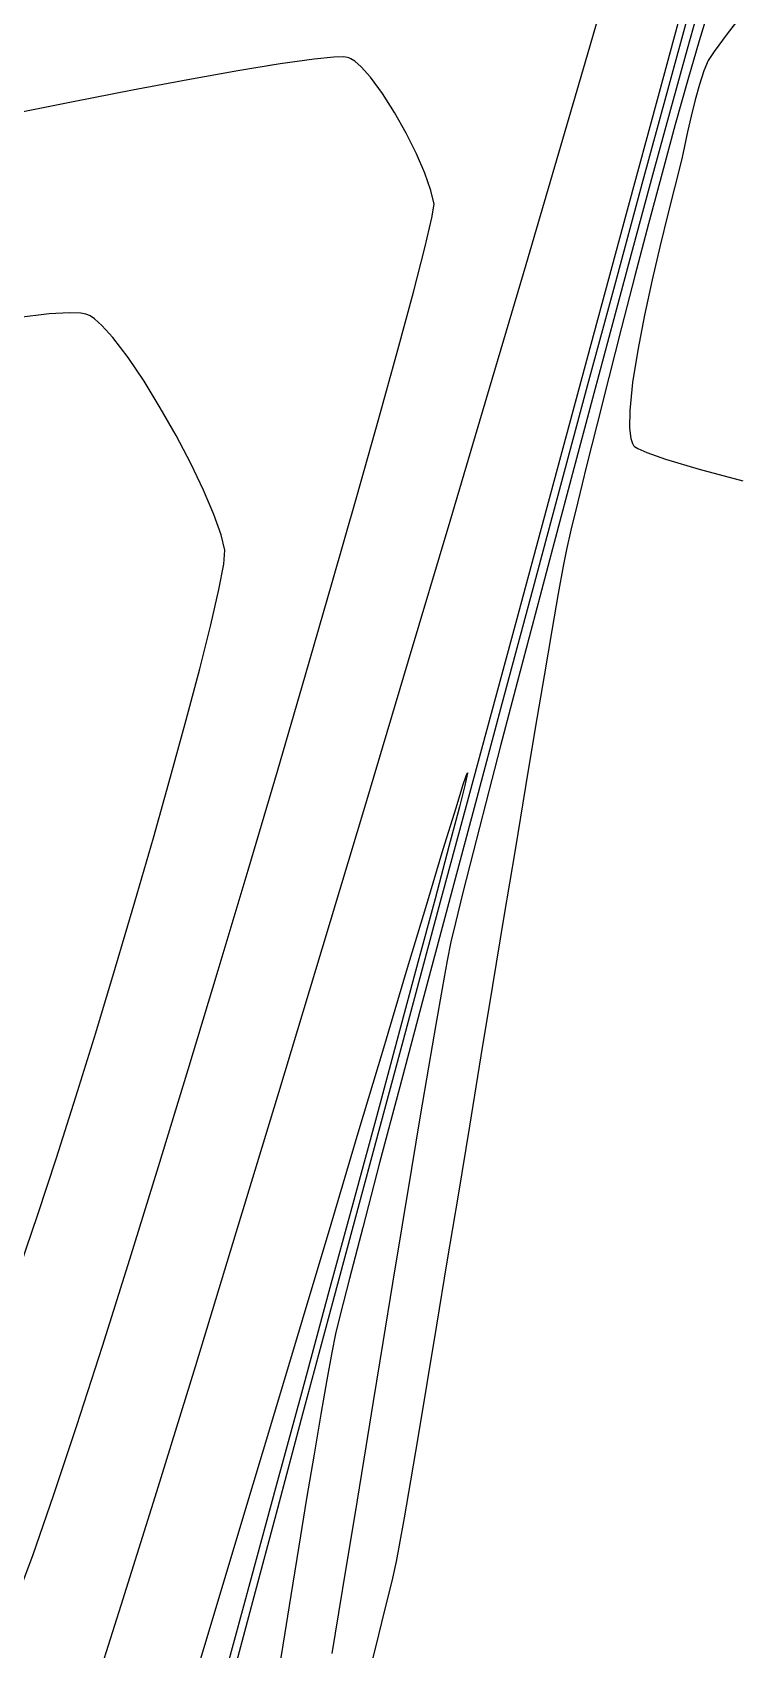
# Model space of a CAD drawing. Header units: metres. Extents: x 708868 to 711043, y 5411316 to 5413138.
# Drawn here: x 710432.7 to 710466.9, y 5412452.7 to 5412530.9 of the extents above; entities that cross this region are included whole.
import ezdxf

# ---------------------------------------------------------------- set-up
doc = ezdxf.new("R2010")
doc.units = ezdxf.units.M
for name, color, linetype in [('Rionegro 2010_Contours', 7, 'Continuous'), ('Rionegro 2014_Contours', 7, 'Continuous'), ('Rionegro 2018_Contours', 7, 'Continuous')]:
    doc.layers.add(name, color=color, linetype=linetype)

msp = doc.modelspace()

# ---------------------------------------------------------------- linework, layer by layer
at = {"layer": 'Rionegro 2010_Contours'}
for points in [[(710465.111, 5412532.643, 247), (710464.388, 5412530.061, 247), (710463.582, 5412527.145, 247), (710462.711, 5412523.959, 247), (710461.791, 5412520.567, 247), (710460.838, 5412517.031, 247), (710459.87, 5412513.417, 247), (710458.902, 5412509.787, 247), (710457.952, 5412506.206, 247), (710457.036, 5412502.736, 247), (710456.171, 5412499.441, 247), (710455.373, 5412496.386, 247), (710454.659, 5412493.633, 247), (710454.045, 5412491.247, 247), (710453.548, 5412489.291, 247), (710453.185, 5412487.828, 247), (710452.972, 5412486.922, 247), (710452.789, 5412486.01, 247), (710452.541, 5412484.656, 247), (710452.236, 5412482.918, 247), (710451.882, 5412480.851, 247), (710451.489, 5412478.511, 247), (710451.063, 5412475.955, 247), (710450.615, 5412473.24, 247), (710450.152, 5412470.421, 247), (710449.683, 5412467.555, 247), (710449.216, 5412464.698, 247), (710448.759, 5412461.907, 247), (710448.322, 5412459.237, 247), (710447.913, 5412456.745, 247), (710447.539, 5412454.488, 247), (710447.211, 5412452.521, 247)], [(710464.497, 5412531.953, 246), (710463.401, 5412527.948, 246), (710462.2, 5412523.535, 246), (710460.916, 5412518.801, 246), (710459.574, 5412513.834, 246), (710458.197, 5412508.722, 246), (710456.807, 5412503.552, 246), (710455.429, 5412498.413, 246), (710454.085, 5412493.391, 246), (710452.8, 5412488.574, 246), (710451.596, 5412484.05, 246), (710450.496, 5412479.907, 246), (710449.525, 5412476.232, 246), (710448.705, 5412473.113, 246), (710448.061, 5412470.638, 246), (710447.614, 5412468.893, 246), (710447.389, 5412467.968, 246), (710447.208, 5412467.061, 246), (710446.969, 5412465.747, 246), (710446.681, 5412464.09, 246), (710446.353, 5412462.155, 246), (710445.996, 5412460.005, 246), (710445.618, 5412457.706, 246), (710445.229, 5412455.321, 246), (710444.838, 5412452.916, 246), (710444.454, 5412450.553, 246)], [(710465.442, 5412532.038, 248), (710464.963, 5412530.465, 248), (710464.415, 5412528.567, 248), (710463.814, 5412526.412, 248), (710463.177, 5412524.069, 248), (710462.52, 5412521.607, 248), (710461.861, 5412519.096, 248), (710461.214, 5412516.602, 248), (710460.599, 5412514.196, 248), (710460.03, 5412511.945, 248), (710459.524, 5412509.92, 248), (710459.099, 5412508.187, 248), (710458.77, 5412506.817, 248), (710458.555, 5412505.877, 248), (710458.396, 5412505.072, 248), (710458.157, 5412503.749, 248), (710457.847, 5412501.964, 248), (710457.474, 5412499.776, 248), (710457.047, 5412497.242, 248), (710456.575, 5412494.42, 248), (710456.068, 5412491.367, 248), (710455.534, 5412488.142, 248), (710454.983, 5412484.802, 248), (710454.422, 5412481.404, 248), (710453.862, 5412478.007, 248), (710453.312, 5412474.667, 248), (710452.779, 5412471.444, 248), (710452.274, 5412468.393, 248), (710451.806, 5412465.574, 248), (710451.382, 5412463.043, 248), (710451.013, 5412460.859, 248), (710450.707, 5412459.079, 248), (710450.474, 5412457.761, 248), (710450.322, 5412456.962, 248), (710450.107, 5412456.015, 248), (710449.767, 5412454.613, 248), (710449.322, 5412452.83, 248), (710448.793, 5412450.743, 248)], [(710467.219, 5412531.965, 249), (710466.321, 5412530.794, 249), (710465.694, 5412529.951, 249), (710465.399, 5412529.508, 249), (710465.192, 5412529.008, 249), (710464.982, 5412528.353, 249), (710464.776, 5412527.603, 249), (710464.581, 5412526.817, 249), (710464.405, 5412526.053, 249), (710464.255, 5412525.372, 249), (710464.137, 5412524.832, 249), (710464.008, 5412524.306, 249), (710463.768, 5412523.361, 249), (710463.447, 5412522.087, 249), (710463.078, 5412520.574, 249), (710462.692, 5412518.914, 249), (710462.321, 5412517.196, 249), (710461.996, 5412515.511, 249), (710461.75, 5412513.949, 249), (710461.612, 5412512.601, 249), (710461.603, 5412511.737, 249), (710461.665, 5412511.245, 249), (710461.743, 5412511.001, 249), (710461.794, 5412510.907, 249), (710461.836, 5412510.861, 249), (710461.998, 5412510.754, 249), (710462.431, 5412510.56, 249), (710463.34, 5412510.242, 249), (710464.965, 5412509.759, 249), (710467.075, 5412509.19, 249)], [(710431.941, 5412455.072, 246), (710432.773, 5412457.311, 246), (710433.764, 5412460.163, 246), (710434.89, 5412463.547, 246), (710436.127, 5412467.378, 246), (710437.453, 5412471.576, 246), (710438.843, 5412476.057, 246), (710440.275, 5412480.739, 246), (710441.725, 5412485.539, 246), (710443.169, 5412490.375, 246), (710444.584, 5412495.165, 246), (710445.947, 5412499.826, 246), (710447.234, 5412504.275, 246), (710448.422, 5412508.43, 246), (710449.487, 5412512.208, 246), (710450.406, 5412515.527, 246), (710451.155, 5412518.305, 246), (710451.712, 5412520.459, 246), (710452.052, 5412521.907, 246), (710452.152, 5412522.565, 246), (710452.005, 5412523.224, 246), (710451.711, 5412524.057, 246), (710451.3, 5412525.003, 246), (710450.801, 5412526.002, 246), (710450.244, 5412526.991, 246), (710449.66, 5412527.911, 246), (710449.078, 5412528.7, 246), (710448.634, 5412529.197, 246), (710448.323, 5412529.47, 246), (710448.13, 5412529.597, 246), (710448.038, 5412529.643, 246), (710447.978, 5412529.661, 246), (710447.781, 5412529.679, 246), (710447.303, 5412529.663, 246), (710446.354, 5412529.568, 246), (710444.721, 5412529.34, 246), (710444.126, 5412529.243, 246)], [(710432.16, 5412471.27, 247), (710433.004, 5412473.734, 247), (710433.906, 5412476.477, 247), (710434.846, 5412479.429, 247), (710435.804, 5412482.521, 247), (710436.761, 5412485.683, 247), (710437.696, 5412488.846, 247), (710438.591, 5412491.939, 247), (710439.424, 5412494.895, 247), (710440.178, 5412497.643, 247), (710440.83, 5412500.114, 247), (710441.363, 5412502.239, 247), (710441.756, 5412503.947, 247), (710441.989, 5412505.17, 247), (710442.043, 5412505.837, 247), (710441.872, 5412506.581, 247), (710441.519, 5412507.569, 247), (710441.016, 5412508.74, 247), (710440.394, 5412510.031, 247), (710439.687, 5412511.381, 247), (710438.925, 5412512.726, 247), (710438.142, 5412514.006, 247), (710437.368, 5412515.157, 247), (710436.637, 5412516.118, 247), (710436.103, 5412516.708, 247), (710435.744, 5412517.025, 247), (710435.527, 5412517.17, 247), (710435.427, 5412517.221, 247), (710435.333, 5412517.254, 247), (710435.078, 5412517.299, 247), (710434.539, 5412517.319, 247), (710433.56, 5412517.261, 247), (710431.984, 5412517.07, 247)], [(710440.082, 5412449.6, 244), (710441.485, 5412454.262, 244), (710442.92, 5412459.047, 244), (710444.363, 5412463.868, 244), (710445.789, 5412468.64, 244), (710447.174, 5412473.276, 244), (710448.492, 5412477.689, 244), (710449.719, 5412481.794, 244), (710450.829, 5412485.502, 244), (710451.799, 5412488.729, 244), (710452.602, 5412491.387, 244), (710453.215, 5412493.391, 244), (710453.552, 5412494.464, 244), (710453.706, 5412494.931, 244), (710453.759, 5412495.071, 244), (710453.77, 5412495.087, 244), (710453.771, 5412495.068, 244), (710453.745, 5412494.929, 244), (710453.638, 5412494.476, 244), (710453.377, 5412493.445, 244), (710452.875, 5412491.527, 244), (710452.201, 5412488.988, 244), (710451.376, 5412485.908, 244), (710450.424, 5412482.371, 244), (710449.367, 5412478.458, 244), (710448.227, 5412474.25, 244), (710447.028, 5412469.831, 244), (710445.792, 5412465.281, 244), (710444.541, 5412460.683, 244), (710443.299, 5412456.118, 244), (710442.087, 5412451.668, 244)]]:
    msp.add_polyline3d(points, dxfattribs=at)
at = {"layer": 'Rionegro 2014_Contours'}
for points in [[(710435.499, 5412450.028, 245), (710437.032, 5412454.851, 245), (710438.75, 5412460.347, 245), (710440.617, 5412466.391, 245), (710442.597, 5412472.86, 245), (710444.653, 5412479.63, 245), (710446.751, 5412486.578, 245), (710448.854, 5412493.579, 245), (710450.926, 5412500.51, 245), (710452.931, 5412507.246, 245), (710454.834, 5412513.665, 245), (710456.598, 5412519.642, 245), (710458.188, 5412525.053, 245), (710459.567, 5412529.775, 245), (710460.7, 5412533.684, 245)], [(710464.474, 5412533.282, 245), (710463.032, 5412527.97, 245), (710461.441, 5412522.1, 245), (710459.733, 5412515.791, 245), (710457.942, 5412509.166, 245), (710456.099, 5412502.345, 245), (710454.238, 5412495.449, 245), (710452.391, 5412488.599, 245), (710450.591, 5412481.917, 245), (710448.871, 5412475.523, 245), (710447.263, 5412469.538, 245), (710445.801, 5412464.085, 245), (710444.516, 5412459.283, 245), (710443.441, 5412455.253, 245), (710442.609, 5412452.118, 245)], [(710465.111, 5412532.643, 247), (710464.388, 5412530.061, 247), (710463.582, 5412527.145, 247), (710462.711, 5412523.959, 247), (710461.791, 5412520.567, 247), (710460.838, 5412517.031, 247), (710459.87, 5412513.417, 247), (710458.902, 5412509.787, 247), (710457.952, 5412506.206, 247), (710457.036, 5412502.736, 247), (710456.171, 5412499.441, 247), (710455.373, 5412496.386, 247), (710454.659, 5412493.633, 247), (710454.045, 5412491.247, 247), (710453.548, 5412489.291, 247), (710453.185, 5412487.828, 247), (710452.972, 5412486.922, 247), (710452.789, 5412486.01, 247), (710452.541, 5412484.656, 247), (710452.236, 5412482.918, 247), (710451.882, 5412480.851, 247), (710451.489, 5412478.511, 247), (710451.063, 5412475.955, 247), (710450.615, 5412473.24, 247), (710450.152, 5412470.421, 247), (710449.683, 5412467.555, 247), (710449.216, 5412464.698, 247), (710448.759, 5412461.907, 247), (710448.322, 5412459.237, 247), (710447.913, 5412456.745, 247), (710447.539, 5412454.488, 247), (710447.211, 5412452.521, 247)], [(710464.497, 5412531.953, 246), (710463.401, 5412527.948, 246), (710462.2, 5412523.535, 246), (710460.916, 5412518.801, 246), (710459.574, 5412513.834, 246), (710458.197, 5412508.722, 246), (710456.807, 5412503.552, 246), (710455.429, 5412498.413, 246), (710454.085, 5412493.391, 246), (710452.8, 5412488.574, 246), (710451.596, 5412484.05, 246), (710450.496, 5412479.907, 246), (710449.525, 5412476.232, 246), (710448.705, 5412473.113, 246), (710448.061, 5412470.638, 246), (710447.614, 5412468.893, 246), (710447.389, 5412467.968, 246), (710447.208, 5412467.061, 246), (710446.969, 5412465.747, 246), (710446.681, 5412464.09, 246), (710446.353, 5412462.155, 246), (710445.996, 5412460.005, 246), (710445.618, 5412457.706, 246), (710445.229, 5412455.321, 246), (710444.838, 5412452.916, 246), (710444.454, 5412450.553, 246)], [(710465.442, 5412532.038, 248), (710464.963, 5412530.465, 248), (710464.415, 5412528.567, 248), (710463.814, 5412526.412, 248), (710463.177, 5412524.069, 248), (710462.52, 5412521.607, 248), (710461.861, 5412519.096, 248), (710461.214, 5412516.602, 248), (710460.599, 5412514.196, 248), (710460.03, 5412511.945, 248), (710459.524, 5412509.92, 248), (710459.099, 5412508.187, 248), (710458.77, 5412506.817, 248), (710458.555, 5412505.877, 248), (710458.396, 5412505.072, 248), (710458.157, 5412503.749, 248), (710457.847, 5412501.964, 248), (710457.474, 5412499.776, 248), (710457.047, 5412497.242, 248), (710456.575, 5412494.42, 248), (710456.068, 5412491.367, 248), (710455.534, 5412488.142, 248), (710454.983, 5412484.802, 248), (710454.422, 5412481.404, 248), (710453.862, 5412478.007, 248), (710453.312, 5412474.667, 248), (710452.779, 5412471.444, 248), (710452.274, 5412468.393, 248), (710451.806, 5412465.574, 248), (710451.382, 5412463.043, 248), (710451.013, 5412460.859, 248), (710450.707, 5412459.079, 248), (710450.474, 5412457.761, 248), (710450.322, 5412456.962, 248), (710450.107, 5412456.015, 248), (710449.767, 5412454.613, 248), (710449.322, 5412452.83, 248), (710448.793, 5412450.743, 248)], [(710467.222, 5412531.968, 249), (710466.323, 5412530.796, 249), (710465.695, 5412529.951, 249), (710465.399, 5412529.508, 249), (710465.192, 5412529.008, 249), (710464.982, 5412528.353, 249), (710464.776, 5412527.603, 249), (710464.581, 5412526.817, 249), (710464.405, 5412526.053, 249), (710464.255, 5412525.372, 249), (710464.137, 5412524.832, 249), (710464.008, 5412524.306, 249), (710463.768, 5412523.361, 249), (710463.447, 5412522.087, 249), (710463.078, 5412520.574, 249), (710462.692, 5412518.914, 249), (710462.321, 5412517.196, 249), (710461.996, 5412515.511, 249), (710461.75, 5412513.949, 249), (710461.612, 5412512.601, 249), (710461.603, 5412511.737, 249), (710461.665, 5412511.245, 249), (710461.743, 5412511.001, 249), (710461.794, 5412510.907, 249), (710461.836, 5412510.861, 249), (710461.998, 5412510.754, 249), (710462.431, 5412510.56, 249), (710463.34, 5412510.242, 249), (710464.965, 5412509.759, 249), (710467.075, 5412509.19, 249)], [(710431.941, 5412455.072, 246), (710432.773, 5412457.311, 246), (710433.764, 5412460.163, 246), (710434.89, 5412463.547, 246), (710436.127, 5412467.378, 246), (710437.453, 5412471.576, 246), (710438.843, 5412476.057, 246), (710440.275, 5412480.739, 246), (710441.725, 5412485.539, 246), (710443.169, 5412490.375, 246), (710444.584, 5412495.165, 246), (710445.947, 5412499.826, 246), (710447.234, 5412504.275, 246), (710448.422, 5412508.43, 246), (710449.487, 5412512.208, 246), (710450.406, 5412515.527, 246), (710451.155, 5412518.305, 246), (710451.712, 5412520.459, 246), (710452.052, 5412521.907, 246), (710452.152, 5412522.565, 246), (710452.005, 5412523.224, 246), (710451.711, 5412524.057, 246), (710451.3, 5412525.003, 246), (710450.801, 5412526.002, 246), (710450.244, 5412526.991, 246), (710449.66, 5412527.911, 246), (710449.078, 5412528.7, 246), (710448.634, 5412529.197, 246), (710448.323, 5412529.47, 246), (710448.13, 5412529.597, 246), (710448.038, 5412529.643, 246), (710447.978, 5412529.661, 246), (710447.781, 5412529.679, 246), (710447.303, 5412529.663, 246), (710446.354, 5412529.568, 246), (710444.721, 5412529.34, 246), (710442.663, 5412529.005, 246), (710440.258, 5412528.58, 246), (710437.581, 5412528.078, 246), (710434.711, 5412527.517, 246), (710431.725, 5412526.911, 246)], [(710432.16, 5412471.27, 247), (710433.004, 5412473.734, 247), (710433.906, 5412476.477, 247), (710434.846, 5412479.429, 247), (710435.804, 5412482.521, 247), (710436.761, 5412485.683, 247), (710437.696, 5412488.846, 247), (710438.591, 5412491.939, 247), (710439.424, 5412494.895, 247), (710440.178, 5412497.643, 247), (710440.83, 5412500.114, 247), (710441.363, 5412502.239, 247), (710441.756, 5412503.947, 247), (710441.989, 5412505.17, 247), (710442.043, 5412505.837, 247), (710441.872, 5412506.581, 247), (710441.519, 5412507.569, 247), (710441.016, 5412508.74, 247), (710440.394, 5412510.031, 247), (710439.687, 5412511.381, 247), (710438.925, 5412512.726, 247), (710438.142, 5412514.006, 247), (710437.368, 5412515.157, 247), (710436.637, 5412516.118, 247), (710436.103, 5412516.708, 247), (710435.744, 5412517.025, 247), (710435.527, 5412517.17, 247), (710435.427, 5412517.221, 247), (710435.333, 5412517.254, 247), (710435.078, 5412517.299, 247), (710434.539, 5412517.319, 247), (710433.56, 5412517.261, 247), (710431.984, 5412517.07, 247)], [(710440.082, 5412449.6, 244), (710441.485, 5412454.262, 244), (710442.92, 5412459.047, 244), (710444.363, 5412463.868, 244), (710445.789, 5412468.64, 244), (710447.174, 5412473.276, 244), (710448.492, 5412477.689, 244), (710449.719, 5412481.794, 244), (710450.829, 5412485.502, 244), (710451.799, 5412488.729, 244), (710452.602, 5412491.387, 244), (710453.215, 5412493.391, 244), (710453.552, 5412494.464, 244), (710453.706, 5412494.931, 244), (710453.759, 5412495.071, 244), (710453.77, 5412495.087, 244), (710453.771, 5412495.068, 244), (710453.745, 5412494.929, 244), (710453.638, 5412494.476, 244), (710453.377, 5412493.445, 244), (710452.875, 5412491.527, 244), (710452.201, 5412488.988, 244), (710451.376, 5412485.908, 244), (710450.424, 5412482.371, 244), (710449.367, 5412478.458, 244), (710448.227, 5412474.25, 244), (710447.028, 5412469.831, 244), (710445.792, 5412465.281, 244), (710444.541, 5412460.683, 244), (710443.299, 5412456.118, 244), (710442.087, 5412451.668, 244)]]:
    msp.add_polyline3d(points, dxfattribs=at)
at = {"layer": 'Rionegro 2018_Contours'}
for points in [[(710435.499, 5412450.028, 245), (710437.032, 5412454.851, 245), (710438.75, 5412460.347, 245), (710440.617, 5412466.391, 245), (710442.597, 5412472.86, 245), (710444.653, 5412479.63, 245), (710446.751, 5412486.578, 245), (710448.854, 5412493.579, 245), (710450.926, 5412500.51, 245), (710452.931, 5412507.246, 245), (710454.834, 5412513.665, 245), (710456.598, 5412519.642, 245), (710458.188, 5412525.053, 245), (710459.567, 5412529.775, 245), (710460.7, 5412533.684, 245)], [(710464.474, 5412533.282, 245), (710463.032, 5412527.97, 245), (710461.441, 5412522.1, 245), (710459.733, 5412515.791, 245), (710457.942, 5412509.166, 245), (710456.099, 5412502.345, 245), (710454.238, 5412495.449, 245), (710452.391, 5412488.599, 245), (710450.591, 5412481.917, 245), (710448.871, 5412475.523, 245), (710447.263, 5412469.538, 245), (710445.801, 5412464.085, 245), (710444.516, 5412459.283, 245), (710443.441, 5412455.253, 245), (710442.609, 5412452.118, 245)], [(710465.111, 5412532.643, 247), (710464.388, 5412530.061, 247), (710463.582, 5412527.145, 247), (710462.711, 5412523.959, 247), (710461.791, 5412520.567, 247), (710460.838, 5412517.031, 247), (710459.87, 5412513.417, 247), (710458.902, 5412509.787, 247), (710457.952, 5412506.206, 247), (710457.036, 5412502.736, 247), (710456.171, 5412499.441, 247), (710455.373, 5412496.386, 247), (710454.659, 5412493.633, 247), (710454.045, 5412491.247, 247), (710453.548, 5412489.291, 247), (710453.185, 5412487.828, 247), (710452.972, 5412486.922, 247), (710452.789, 5412486.01, 247), (710452.541, 5412484.656, 247), (710452.236, 5412482.918, 247), (710451.882, 5412480.851, 247), (710451.489, 5412478.511, 247), (710451.063, 5412475.955, 247), (710450.615, 5412473.24, 247), (710450.152, 5412470.421, 247), (710449.683, 5412467.555, 247), (710449.216, 5412464.698, 247), (710448.759, 5412461.907, 247), (710448.322, 5412459.237, 247), (710447.913, 5412456.745, 247), (710447.539, 5412454.488, 247), (710447.211, 5412452.521, 247)], [(710464.497, 5412531.953, 246), (710463.401, 5412527.948, 246), (710462.2, 5412523.535, 246), (710460.916, 5412518.801, 246), (710459.574, 5412513.834, 246), (710458.197, 5412508.722, 246), (710456.807, 5412503.552, 246), (710455.429, 5412498.413, 246), (710454.085, 5412493.391, 246), (710452.8, 5412488.574, 246), (710451.596, 5412484.05, 246), (710450.496, 5412479.907, 246), (710449.525, 5412476.232, 246), (710448.705, 5412473.113, 246), (710448.061, 5412470.638, 246), (710447.614, 5412468.893, 246), (710447.389, 5412467.968, 246), (710447.208, 5412467.061, 246), (710446.969, 5412465.747, 246), (710446.681, 5412464.09, 246), (710446.353, 5412462.155, 246), (710445.996, 5412460.005, 246), (710445.618, 5412457.706, 246), (710445.229, 5412455.321, 246), (710444.838, 5412452.916, 246), (710444.454, 5412450.553, 246)], [(710465.442, 5412532.038, 248), (710464.963, 5412530.465, 248), (710464.415, 5412528.567, 248), (710463.814, 5412526.412, 248), (710463.177, 5412524.069, 248), (710462.52, 5412521.607, 248), (710461.861, 5412519.096, 248), (710461.214, 5412516.602, 248), (710460.599, 5412514.196, 248), (710460.03, 5412511.945, 248), (710459.524, 5412509.92, 248), (710459.099, 5412508.187, 248), (710458.77, 5412506.817, 248), (710458.555, 5412505.877, 248), (710458.396, 5412505.072, 248), (710458.157, 5412503.749, 248), (710457.847, 5412501.964, 248), (710457.474, 5412499.776, 248), (710457.047, 5412497.242, 248), (710456.575, 5412494.42, 248), (710456.068, 5412491.367, 248), (710455.534, 5412488.142, 248), (710454.983, 5412484.802, 248), (710454.422, 5412481.404, 248), (710453.862, 5412478.007, 248), (710453.312, 5412474.667, 248), (710452.779, 5412471.444, 248), (710452.274, 5412468.393, 248), (710451.806, 5412465.574, 248), (710451.382, 5412463.043, 248), (710451.013, 5412460.859, 248), (710450.707, 5412459.079, 248), (710450.474, 5412457.761, 248), (710450.322, 5412456.962, 248), (710450.107, 5412456.015, 248), (710449.767, 5412454.613, 248), (710449.322, 5412452.83, 248), (710448.793, 5412450.743, 248)], [(710467.222, 5412531.968, 249), (710466.323, 5412530.796, 249), (710465.695, 5412529.951, 249), (710465.399, 5412529.508, 249), (710465.192, 5412529.008, 249), (710464.982, 5412528.353, 249), (710464.776, 5412527.603, 249), (710464.581, 5412526.817, 249), (710464.405, 5412526.053, 249), (710464.255, 5412525.372, 249), (710464.137, 5412524.832, 249), (710464.008, 5412524.306, 249), (710463.768, 5412523.361, 249), (710463.447, 5412522.087, 249), (710463.078, 5412520.574, 249), (710462.692, 5412518.914, 249), (710462.321, 5412517.196, 249), (710461.996, 5412515.511, 249), (710461.75, 5412513.949, 249), (710461.612, 5412512.601, 249), (710461.603, 5412511.737, 249), (710461.665, 5412511.245, 249), (710461.743, 5412511.001, 249), (710461.794, 5412510.907, 249), (710461.836, 5412510.861, 249), (710461.998, 5412510.754, 249), (710462.431, 5412510.56, 249), (710463.34, 5412510.242, 249), (710464.965, 5412509.759, 249), (710467.075, 5412509.19, 249)], [(710431.941, 5412455.072, 246), (710432.773, 5412457.311, 246), (710433.764, 5412460.163, 246), (710434.89, 5412463.547, 246), (710436.127, 5412467.378, 246), (710437.453, 5412471.576, 246), (710438.843, 5412476.057, 246), (710440.275, 5412480.739, 246), (710441.725, 5412485.539, 246), (710443.169, 5412490.375, 246), (710444.584, 5412495.165, 246), (710445.947, 5412499.826, 246), (710447.234, 5412504.275, 246), (710448.422, 5412508.43, 246), (710449.487, 5412512.208, 246), (710450.406, 5412515.527, 246), (710451.155, 5412518.305, 246), (710451.712, 5412520.459, 246), (710452.052, 5412521.907, 246), (710452.152, 5412522.565, 246), (710452.005, 5412523.224, 246), (710451.711, 5412524.057, 246), (710451.3, 5412525.003, 246), (710450.801, 5412526.002, 246), (710450.244, 5412526.991, 246), (710449.66, 5412527.911, 246), (710449.078, 5412528.7, 246), (710448.634, 5412529.197, 246), (710448.323, 5412529.47, 246), (710448.13, 5412529.597, 246), (710448.038, 5412529.643, 246), (710447.978, 5412529.661, 246), (710447.781, 5412529.679, 246), (710447.303, 5412529.663, 246), (710446.354, 5412529.568, 246), (710444.721, 5412529.34, 246), (710442.663, 5412529.005, 246), (710440.258, 5412528.58, 246), (710437.581, 5412528.078, 246), (710434.711, 5412527.517, 246), (710431.725, 5412526.911, 246)], [(710432.16, 5412471.27, 247), (710433.004, 5412473.734, 247), (710433.906, 5412476.477, 247), (710434.846, 5412479.429, 247), (710435.804, 5412482.521, 247), (710436.761, 5412485.683, 247), (710437.696, 5412488.846, 247), (710438.591, 5412491.939, 247), (710439.424, 5412494.895, 247), (710440.178, 5412497.643, 247), (710440.83, 5412500.114, 247), (710441.363, 5412502.239, 247), (710441.756, 5412503.947, 247), (710441.989, 5412505.17, 247), (710442.043, 5412505.837, 247), (710441.872, 5412506.581, 247), (710441.519, 5412507.569, 247), (710441.016, 5412508.74, 247), (710440.394, 5412510.031, 247), (710439.687, 5412511.381, 247), (710438.925, 5412512.726, 247), (710438.142, 5412514.006, 247), (710437.368, 5412515.157, 247), (710436.637, 5412516.118, 247), (710436.103, 5412516.708, 247), (710435.744, 5412517.025, 247), (710435.527, 5412517.17, 247), (710435.427, 5412517.221, 247), (710435.333, 5412517.254, 247), (710435.078, 5412517.299, 247), (710434.539, 5412517.319, 247), (710433.56, 5412517.261, 247), (710431.984, 5412517.07, 247)], [(710440.082, 5412449.6, 244), (710441.485, 5412454.262, 244), (710442.92, 5412459.047, 244), (710444.363, 5412463.868, 244), (710445.789, 5412468.64, 244), (710447.174, 5412473.276, 244), (710448.492, 5412477.689, 244), (710449.719, 5412481.794, 244), (710450.829, 5412485.502, 244), (710451.799, 5412488.729, 244), (710452.602, 5412491.387, 244), (710453.215, 5412493.391, 244), (710453.552, 5412494.464, 244), (710453.706, 5412494.931, 244), (710453.759, 5412495.071, 244), (710453.77, 5412495.087, 244), (710453.771, 5412495.068, 244), (710453.745, 5412494.929, 244), (710453.638, 5412494.476, 244), (710453.377, 5412493.445, 244), (710452.875, 5412491.527, 244), (710452.201, 5412488.988, 244), (710451.376, 5412485.908, 244), (710450.424, 5412482.371, 244), (710449.367, 5412478.458, 244), (710448.227, 5412474.25, 244), (710447.028, 5412469.831, 244), (710445.792, 5412465.281, 244), (710444.541, 5412460.683, 244), (710443.299, 5412456.118, 244), (710442.087, 5412451.668, 244)]]:
    msp.add_polyline3d(points, dxfattribs=at)

doc.saveas('drawing.dxf')
